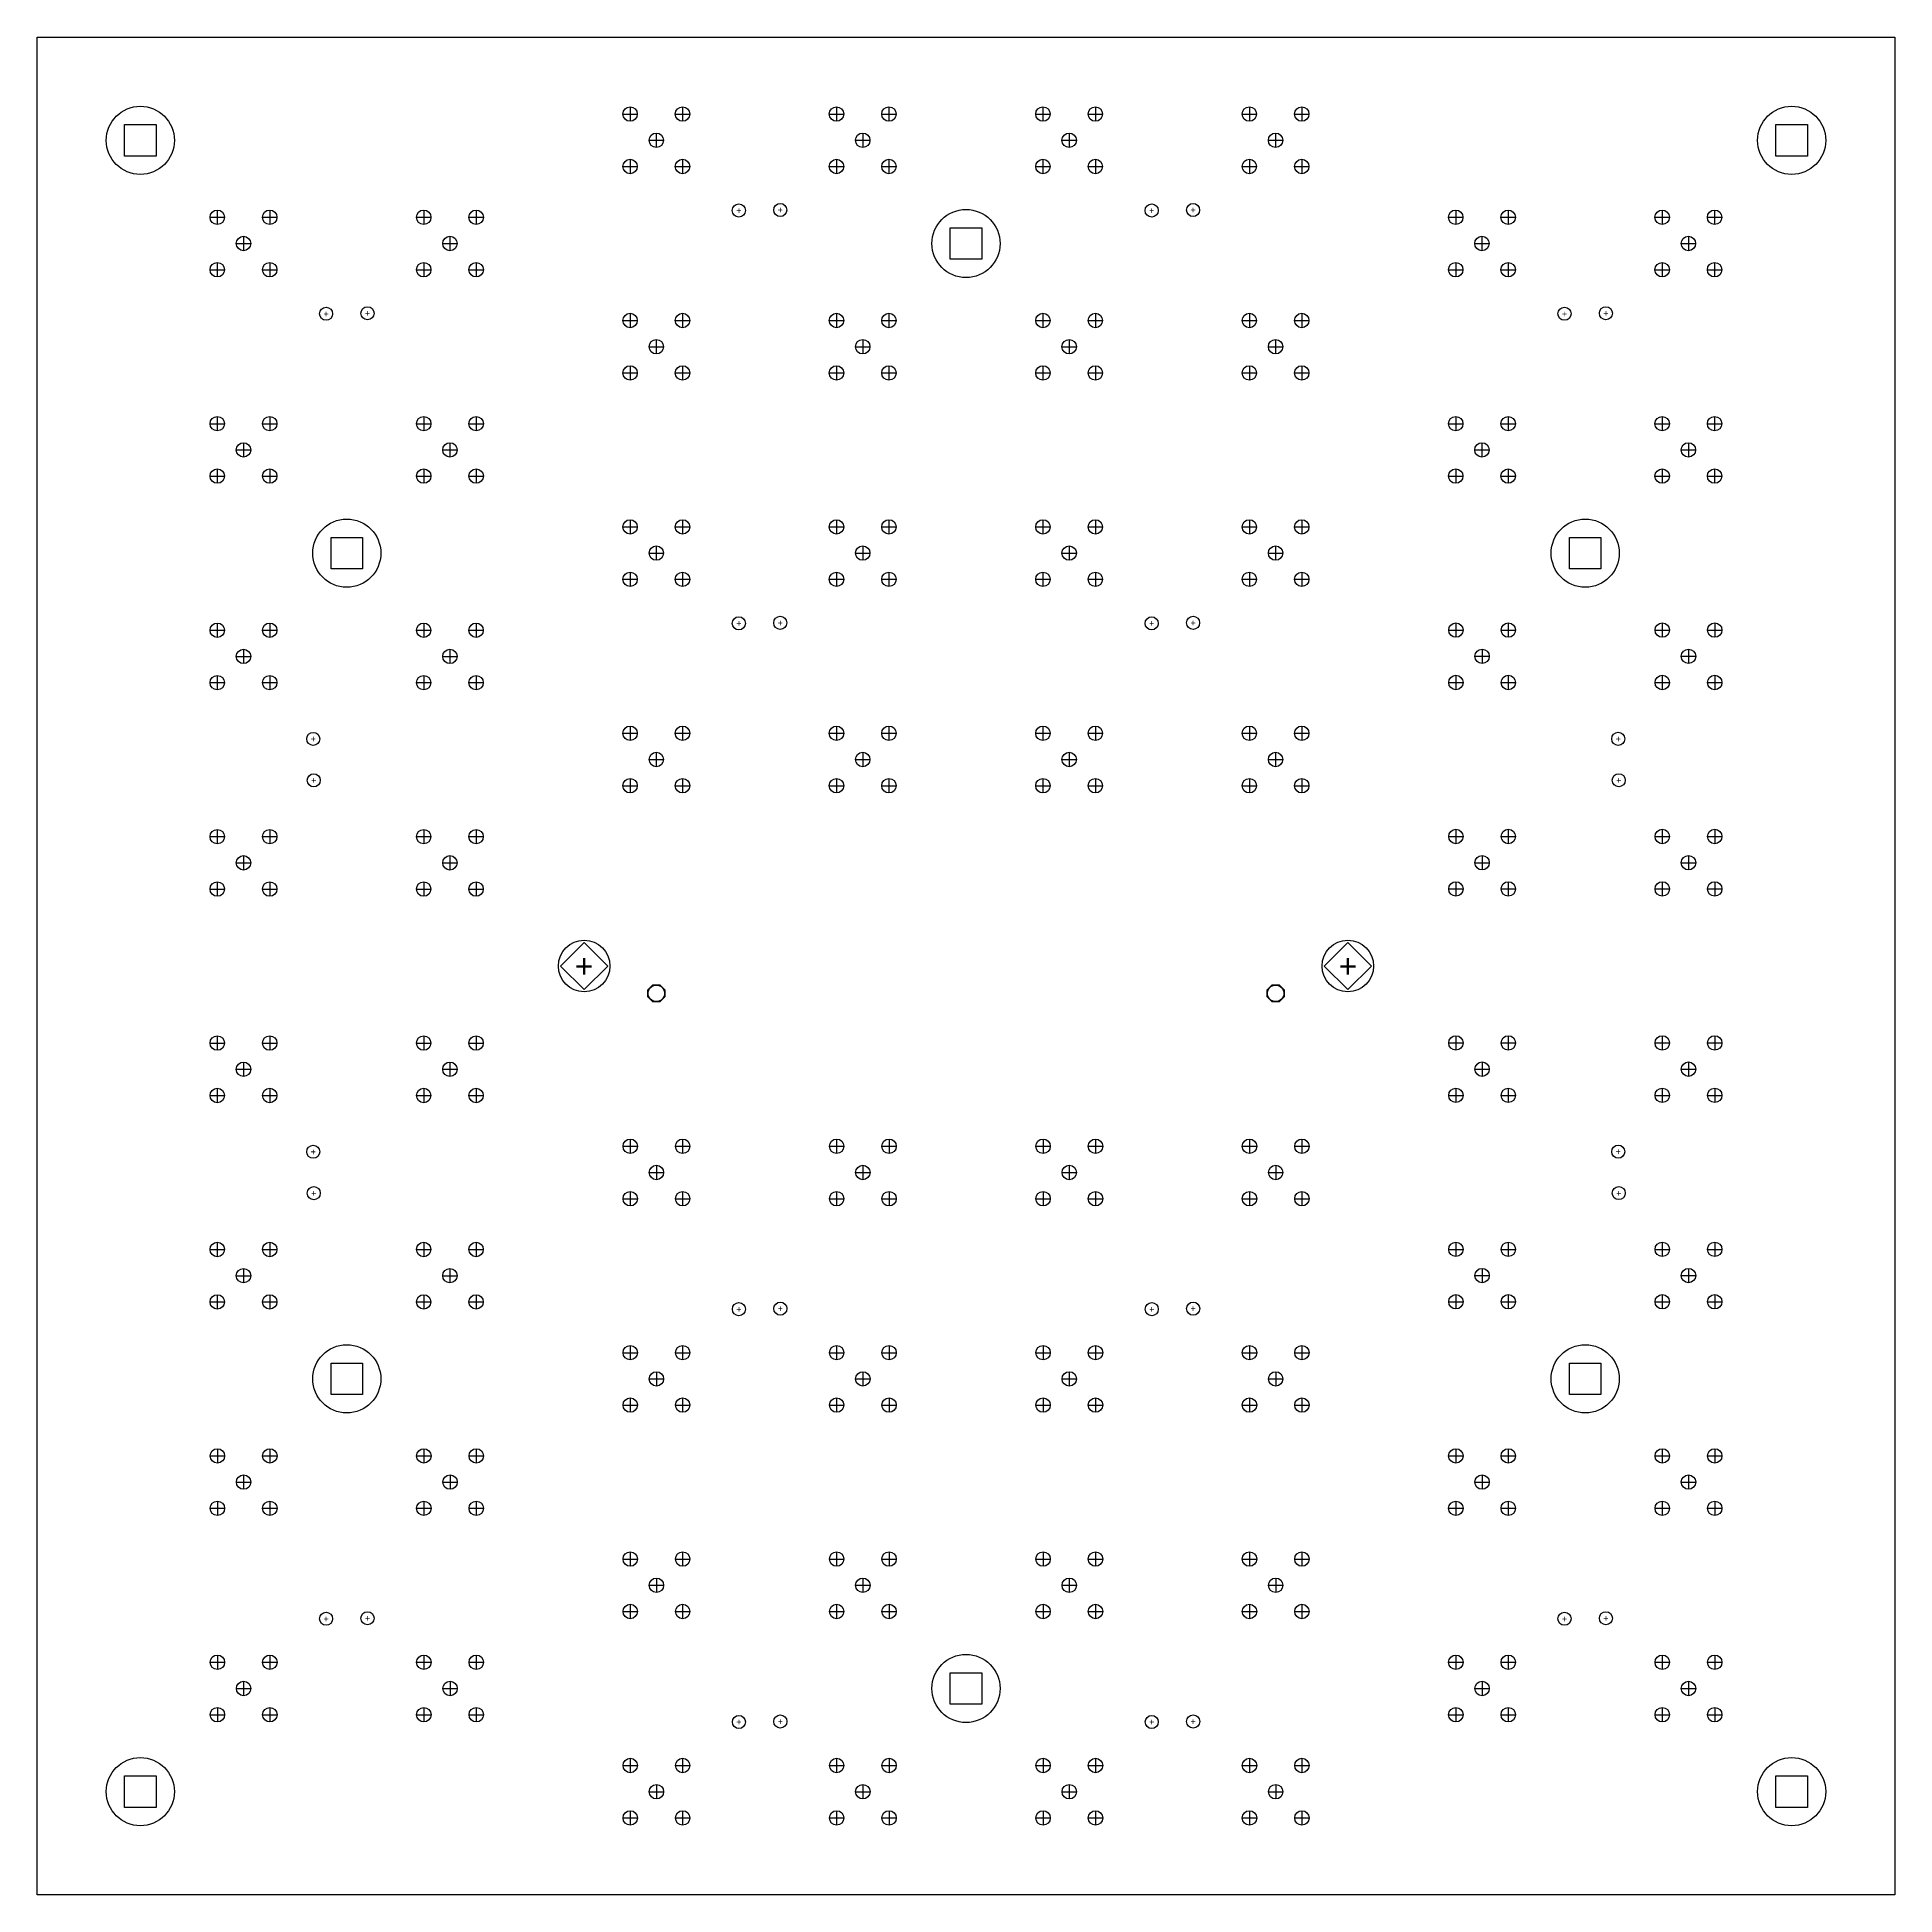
# Model space of a CAD drawing. Extents: x -90 to 90, y -90 to 90.
import ezdxf
from ezdxf.enums import TextEntityAlignment as Align

# ---------------------------------------------------------------- set-up
doc = ezdxf.new("R2010")
doc.units = 0
doc.layers.get('0').update_dxf_attribs({"color": 1, "linetype": 'CONTINUOUS'})
doc.layers.add('BG_OUTLINE', color=2, linetype='CONTINUOUS')
doc.layers.add('PIN_BOTTOM', color=4, linetype='CONTINUOUS')

# ---------------------------------------------------------------- blocks, each defined once
blk = doc.blocks.new('FIGURE_CIRCLE')
blk.add_circle((0, 0), 0.5)
blk = doc.blocks.new('FIGURE_DIAMOND')
blk.add_lwpolyline([(-0.5, 0), (0, 0.5), (0.5, 0), (0, -0.5)], close=True)
blk = doc.blocks.new('FIGURE_SQUARE')
blk.add_lwpolyline([(-0.5, -0.5), (-0.5, 0.5), (0.5, 0.5), (0.5, -0.5)], close=True)
blk = doc.blocks.new('FIGURE_CROSS')
for points in [[(-0.5, 0), (0.5, 0)], [(0, 0.5), (0, -0.5)]]:
    blk.add_lwpolyline(points)
blk = doc.blocks.new('FIGURE_OCT')
blk.add_lwpolyline([(-0.5, -0.2071), (-0.5, 0.2071), (-0.2071, 0.5), (0.2071, 0.5), (0.5, 0.2071), (0.5, -0.2071), (0.2071, -0.5), (-0.2071, -0.5)], close=True)

msp = doc.modelspace()

# ---------------------------------------------------------------- linework, layer by layer
at = {"layer": 'BG_OUTLINE'}
msp.add_lwpolyline([(-90, -90), (-90, 90), (90, 90), (90, -90)], close=True, dxfattribs=at)
at = {"layer": 'PIN_BOTTOM'}
for centre, radius in [((-80, 80), 3.302), ((-32.546, 82.547), 0.6985), ((-27.466, 82.547), 0.6985), ((-12.546, 82.547), 0.6985), ((-7.466, 82.547), 0.6985), ((7.454, 82.547), 0.6985), ((12.534, 82.547), 0.6985), ((27.454, 82.547), 0.6985), ((32.534, 82.547), 0.6985), ((80, 80), 3.302), ((-30.006, 80.007), 0.6985), ((-10.006, 80.007), 0.6985), ((9.994, 80.007), 0.6985), ((29.994, 80.007), 0.6985), ((-32.546, 77.467), 0.6985), ((-27.466, 77.467), 0.6985), ((-12.546, 77.467), 0.6985), ((-7.466, 77.467), 0.6985), ((7.454, 77.467), 0.6985), ((12.534, 77.467), 0.6985), ((27.454, 77.467), 0.6985), ((32.534, 77.467), 0.6985), ((-72.546, 72.547), 0.6985), ((-67.466, 72.547), 0.6985), ((-52.546, 72.547), 0.6985), ((-47.466, 72.547), 0.6985), ((0, 70), 3.302), ((47.454, 72.547), 0.6985), ((52.534, 72.547), 0.6985), ((67.454, 72.547), 0.6985), ((72.534, 72.547), 0.6985), ((-70.006, 70.007), 0.6985), ((-50.006, 70.007), 0.6985), ((49.994, 70.007), 0.6985), ((69.994, 70.007), 0.6985), ((-72.546, 67.467), 0.6985), ((-67.466, 67.467), 0.6985), ((-52.546, 67.467), 0.6985), ((-47.466, 67.467), 0.6985), ((47.454, 67.467), 0.6985), ((52.534, 67.467), 0.6985), ((67.454, 67.467), 0.6985), ((72.534, 67.467), 0.6985), ((-32.546, 62.547), 0.6985), ((-27.466, 62.547), 0.6985), ((-12.546, 62.547), 0.6985), ((-7.466, 62.547), 0.6985), ((7.454, 62.547), 0.6985), ((12.534, 62.547), 0.6985), ((27.454, 62.547), 0.6985), ((32.534, 62.547), 0.6985), ((-30.006, 60.007), 0.6985), ((-10.006, 60.007), 0.6985), ((9.994, 60.007), 0.6985), ((29.994, 60.007), 0.6985), ((-32.546, 57.467), 0.6985), ((-27.466, 57.467), 0.6985), ((-12.546, 57.467), 0.6985), ((-7.466, 57.467), 0.6985), ((7.454, 57.467), 0.6985), ((12.534, 57.467), 0.6985), ((27.454, 57.467), 0.6985), ((32.534, 57.467), 0.6985), ((-72.546, 52.547), 0.6985), ((-67.466, 52.547), 0.6985), ((-52.546, 52.547), 0.6985), ((-47.466, 52.547), 0.6985), ((47.454, 52.547), 0.6985), ((52.534, 52.547), 0.6985), ((67.454, 52.547), 0.6985), ((72.534, 52.547), 0.6985), ((-70.006, 50.007), 0.6985), ((-50.006, 50.007), 0.6985), ((49.994, 50.007), 0.6985), ((69.994, 50.007), 0.6985), ((-72.546, 47.467), 0.6985), ((-67.466, 47.467), 0.6985), ((-52.546, 47.467), 0.6985), ((-47.466, 47.467), 0.6985), ((47.454, 47.467), 0.6985), ((52.534, 47.467), 0.6985), ((67.454, 47.467), 0.6985), ((72.534, 47.467), 0.6985), ((-60, 40), 3.302), ((-32.546, 42.547), 0.6985), ((-27.466, 42.547), 0.6985), ((-12.546, 42.547), 0.6985), ((-7.466, 42.547), 0.6985), ((7.454, 42.547), 0.6985), ((12.534, 42.547), 0.6985), ((27.454, 42.547), 0.6985), ((32.534, 42.547), 0.6985), ((60, 40), 3.302), ((-30.006, 40.007), 0.6985), ((-10.006, 40.007), 0.6985), ((9.994, 40.007), 0.6985), ((29.994, 40.007), 0.6985), ((-32.546, 37.467), 0.6985), ((-27.466, 37.467), 0.6985), ((-12.546, 37.467), 0.6985), ((-7.466, 37.467), 0.6985), ((7.454, 37.467), 0.6985), ((12.534, 37.467), 0.6985), ((27.454, 37.467), 0.6985), ((32.534, 37.467), 0.6985), ((-72.547, 32.534), 0.6985), ((-67.467, 32.534), 0.6985), ((-52.547, 32.534), 0.6985), ((-47.467, 32.534), 0.6985), ((47.467, 32.546), 0.6985), ((52.547, 32.546), 0.6985), ((67.467, 32.546), 0.6985), ((72.547, 32.546), 0.6985), ((-70.007, 29.994), 0.6985), ((-50.007, 29.994), 0.6985), ((50.007, 30.006), 0.6985), ((70.007, 30.006), 0.6985), ((-72.547, 27.454), 0.6985), ((-67.467, 27.454), 0.6985), ((-52.547, 27.454), 0.6985), ((-47.467, 27.454), 0.6985), ((47.467, 27.466), 0.6985), ((52.547, 27.466), 0.6985), ((67.467, 27.466), 0.6985), ((72.547, 27.466), 0.6985), ((-32.546, 22.547), 0.6985), ((-27.466, 22.547), 0.6985), ((-12.546, 22.547), 0.6985), ((-7.466, 22.547), 0.6985), ((7.454, 22.547), 0.6985), ((12.534, 22.547), 0.6985), ((27.454, 22.547), 0.6985), ((32.534, 22.547), 0.6985), ((-30.006, 20.007), 0.6985), ((-10.006, 20.007), 0.6985), ((9.994, 20.007), 0.6985), ((29.994, 20.007), 0.6985), ((-32.546, 17.467), 0.6985), ((-27.466, 17.467), 0.6985), ((-12.546, 17.467), 0.6985), ((-7.466, 17.467), 0.6985), ((7.454, 17.467), 0.6985), ((12.534, 17.467), 0.6985), ((27.454, 17.467), 0.6985), ((32.534, 17.467), 0.6985), ((-72.547, 12.534), 0.6985), ((-67.467, 12.534), 0.6985), ((-52.547, 12.534), 0.6985), ((-47.467, 12.534), 0.6985), ((47.467, 12.546), 0.6985), ((52.547, 12.546), 0.6985), ((67.467, 12.546), 0.6985), ((72.547, 12.546), 0.6985), ((-70.007, 9.994), 0.6985), ((-50.007, 9.994), 0.6985), ((50.007, 10.006), 0.6985), ((70.007, 10.006), 0.6985), ((-72.547, 7.454), 0.6985), ((-67.467, 7.454), 0.6985), ((-52.547, 7.454), 0.6985), ((-47.467, 7.454), 0.6985), ((47.467, 7.466), 0.6985), ((52.547, 7.466), 0.6985), ((67.467, 7.466), 0.6985), ((72.547, 7.466), 0.6985), ((-37, 0), 2.5), ((37, 0), 2.5), ((-30, -2.65), 0.8001), ((30, -2.65), 0.8001), ((-72.547, -7.466), 0.6985), ((-67.467, -7.466), 0.6985), ((-52.547, -7.466), 0.6985), ((-47.467, -7.466), 0.6985), ((47.467, -7.454), 0.6985), ((52.547, -7.454), 0.6985), ((67.467, -7.454), 0.6985), ((72.547, -7.454), 0.6985), ((-70.007, -10.006), 0.6985), ((-50.007, -10.006), 0.6985), ((50.007, -9.994), 0.6985), ((70.007, -9.994), 0.6985), ((-72.547, -12.546), 0.6985), ((-67.467, -12.546), 0.6985), ((-52.547, -12.546), 0.6985), ((-47.467, -12.546), 0.6985), ((47.467, -12.534), 0.6985), ((52.547, -12.534), 0.6985), ((67.467, -12.534), 0.6985), ((72.547, -12.534), 0.6985), ((-32.534, -17.467), 0.6985), ((-27.454, -17.467), 0.6985), ((-12.534, -17.467), 0.6985), ((-7.454, -17.467), 0.6985), ((7.466, -17.467), 0.6985), ((12.546, -17.467), 0.6985), ((27.466, -17.467), 0.6985), ((32.546, -17.467), 0.6985), ((-29.994, -20.007), 0.6985), ((-9.994, -20.007), 0.6985), ((10.006, -20.007), 0.6985), ((30.006, -20.007), 0.6985), ((-32.534, -22.547), 0.6985), ((-27.454, -22.547), 0.6985), ((-12.534, -22.547), 0.6985), ((-7.454, -22.547), 0.6985), ((7.466, -22.547), 0.6985), ((12.546, -22.547), 0.6985), ((27.466, -22.547), 0.6985), ((32.546, -22.547), 0.6985), ((-72.547, -27.466), 0.6985), ((-67.467, -27.466), 0.6985), ((-52.547, -27.466), 0.6985), ((-47.467, -27.466), 0.6985), ((47.467, -27.454), 0.6985), ((52.547, -27.454), 0.6985), ((67.467, -27.454), 0.6985), ((72.547, -27.454), 0.6985), ((-70.007, -30.006), 0.6985), ((-50.007, -30.006), 0.6985), ((50.007, -29.994), 0.6985), ((70.007, -29.994), 0.6985), ((-72.547, -32.546), 0.6985), ((-67.467, -32.546), 0.6985), ((-52.547, -32.546), 0.6985), ((-47.467, -32.546), 0.6985), ((47.467, -32.534), 0.6985), ((52.547, -32.534), 0.6985), ((67.467, -32.534), 0.6985), ((72.547, -32.534), 0.6985), ((-60, -40), 3.302), ((-32.534, -37.467), 0.6985), ((-27.454, -37.467), 0.6985), ((-12.534, -37.467), 0.6985), ((-7.454, -37.467), 0.6985), ((7.466, -37.467), 0.6985), ((12.546, -37.467), 0.6985), ((27.466, -37.467), 0.6985), ((32.546, -37.467), 0.6985), ((60, -40), 3.302), ((-29.994, -40.007), 0.6985), ((-9.994, -40.007), 0.6985), ((10.006, -40.007), 0.6985), ((30.006, -40.007), 0.6985), ((-32.534, -42.547), 0.6985), ((-27.454, -42.547), 0.6985), ((-12.534, -42.547), 0.6985), ((-7.454, -42.547), 0.6985), ((7.466, -42.547), 0.6985), ((12.546, -42.547), 0.6985), ((27.466, -42.547), 0.6985), ((32.546, -42.547), 0.6985), ((-72.534, -47.467), 0.6985), ((-67.454, -47.467), 0.6985), ((-52.534, -47.467), 0.6985), ((-47.454, -47.467), 0.6985), ((47.466, -47.467), 0.6985), ((52.546, -47.467), 0.6985), ((67.466, -47.467), 0.6985), ((72.546, -47.467), 0.6985), ((-69.994, -50.007), 0.6985), ((-49.994, -50.007), 0.6985), ((50.006, -50.007), 0.6985), ((70.006, -50.007), 0.6985), ((-72.534, -52.547), 0.6985), ((-67.454, -52.547), 0.6985), ((-52.534, -52.547), 0.6985), ((-47.454, -52.547), 0.6985), ((47.466, -52.547), 0.6985), ((52.546, -52.547), 0.6985), ((67.466, -52.547), 0.6985), ((72.546, -52.547), 0.6985), ((-32.534, -57.467), 0.6985), ((-27.454, -57.467), 0.6985), ((-12.534, -57.467), 0.6985), ((-7.454, -57.467), 0.6985), ((7.466, -57.467), 0.6985), ((12.546, -57.467), 0.6985), ((27.466, -57.467), 0.6985), ((32.546, -57.467), 0.6985), ((-29.994, -60.007), 0.6985), ((-9.994, -60.007), 0.6985), ((10.006, -60.007), 0.6985), ((30.006, -60.007), 0.6985), ((-32.534, -62.547), 0.6985), ((-27.454, -62.547), 0.6985), ((-12.534, -62.547), 0.6985), ((-7.454, -62.547), 0.6985), ((7.466, -62.547), 0.6985), ((12.546, -62.547), 0.6985), ((27.466, -62.547), 0.6985), ((32.546, -62.547), 0.6985), ((-72.534, -67.467), 0.6985), ((-67.454, -67.467), 0.6985), ((-52.534, -67.467), 0.6985), ((-47.454, -67.467), 0.6985), ((0, -70), 3.302), ((47.466, -67.467), 0.6985), ((52.546, -67.467), 0.6985), ((67.466, -67.467), 0.6985), ((72.546, -67.467), 0.6985), ((-69.994, -70.007), 0.6985), ((-49.994, -70.007), 0.6985), ((50.006, -70.007), 0.6985), ((70.006, -70.007), 0.6985), ((-72.534, -72.547), 0.6985), ((-67.454, -72.547), 0.6985), ((-52.534, -72.547), 0.6985), ((-47.454, -72.547), 0.6985), ((47.466, -72.547), 0.6985), ((52.546, -72.547), 0.6985), ((67.466, -72.547), 0.6985), ((72.546, -72.547), 0.6985), ((-80, -80), 3.302), ((-32.534, -77.467), 0.6985), ((-27.454, -77.467), 0.6985), ((-12.534, -77.467), 0.6985), ((-7.454, -77.467), 0.6985), ((7.466, -77.467), 0.6985), ((12.546, -77.467), 0.6985), ((27.466, -77.467), 0.6985), ((32.546, -77.467), 0.6985), ((80, -80), 3.302), ((-29.994, -80.007), 0.6985), ((-9.994, -80.007), 0.6985), ((10.006, -80.007), 0.6985), ((30.006, -80.007), 0.6985), ((-32.534, -82.547), 0.6985), ((-27.454, -82.547), 0.6985), ((-12.534, -82.547), 0.6985), ((-7.454, -82.547), 0.6985), ((7.466, -82.547), 0.6985), ((12.546, -82.547), 0.6985), ((27.466, -82.547), 0.6985), ((32.546, -82.547), 0.6985)]:
    msp.add_circle(centre, radius, dxfattribs=at)

# ---------------------------------------------------------------- block references
at = {"layer": 'MANUFACTURING_NCDRILL_FIGURE'}
for name, p, xscale, yscale in [('FIGURE_CROSS', (-32.546, 82.547), 1.397, 1.397), ('FIGURE_CROSS', (-27.466, 82.547), 1.397, 1.397), ('FIGURE_CROSS', (-12.546, 82.547), 1.397, 1.397), ('FIGURE_CROSS', (-7.466, 82.547), 1.397, 1.397), ('FIGURE_CROSS', (7.454, 82.547), 1.397, 1.397), ('FIGURE_CROSS', (12.534, 82.547), 1.397, 1.397), ('FIGURE_CROSS', (27.454, 82.547), 1.397, 1.397), ('FIGURE_CROSS', (32.534, 82.547), 1.397, 1.397), ('FIGURE_SQUARE', (-80, 80), 3.048, 3.048), ('FIGURE_SQUARE', (80, 80), 3.048, 3.048), ('FIGURE_CROSS', (-30.006, 80.007), 1.397, 1.397), ('FIGURE_CROSS', (-10.006, 80.007), 1.397, 1.397), ('FIGURE_CROSS', (9.994, 80.007), 1.397, 1.397), ('FIGURE_CROSS', (29.994, 80.007), 1.397, 1.397), ('FIGURE_CROSS', (-32.546, 77.467), 1.397, 1.397), ('FIGURE_CROSS', (-27.466, 77.467), 1.397, 1.397), ('FIGURE_CROSS', (-12.546, 77.467), 1.397, 1.397), ('FIGURE_CROSS', (-7.466, 77.467), 1.397, 1.397), ('FIGURE_CROSS', (7.454, 77.467), 1.397, 1.397), ('FIGURE_CROSS', (12.534, 77.467), 1.397, 1.397), ('FIGURE_CROSS', (27.454, 77.467), 1.397, 1.397), ('FIGURE_CROSS', (32.534, 77.467), 1.397, 1.397), ('FIGURE_CIRCLE', (-22.0068, 73.2), 1.27, 1.27), ('FIGURE_CIRCLE', (-17.9961, 73.25), 1.27, 1.27), ('FIGURE_CIRCLE', (17.9932, 73.2), 1.27, 1.27), ('FIGURE_CIRCLE', (22.0039, 73.25), 1.27, 1.27), ('FIGURE_CROSS', (-72.546, 72.547), 1.397, 1.397), ('FIGURE_CROSS', (-67.466, 72.547), 1.397, 1.397), ('FIGURE_CROSS', (-52.546, 72.547), 1.397, 1.397), ('FIGURE_CROSS', (-47.466, 72.547), 1.397, 1.397), ('FIGURE_CROSS', (47.454, 72.547), 1.397, 1.397), ('FIGURE_CROSS', (52.534, 72.547), 1.397, 1.397), ('FIGURE_CROSS', (67.454, 72.547), 1.397, 1.397), ('FIGURE_CROSS', (72.534, 72.547), 1.397, 1.397), ('FIGURE_CROSS', (-70.006, 70.007), 1.397, 1.397), ('FIGURE_CROSS', (-50.006, 70.007), 1.397, 1.397), ('FIGURE_SQUARE', (0, 70), 3.048, 3.048), ('FIGURE_CROSS', (49.994, 70.007), 1.397, 1.397), ('FIGURE_CROSS', (69.994, 70.007), 1.397, 1.397), ('FIGURE_CROSS', (-72.546, 67.467), 1.397, 1.397), ('FIGURE_CROSS', (-67.466, 67.467), 1.397, 1.397), ('FIGURE_CROSS', (-52.546, 67.467), 1.397, 1.397), ('FIGURE_CROSS', (-47.466, 67.467), 1.397, 1.397), ('FIGURE_CROSS', (47.454, 67.467), 1.397, 1.397), ('FIGURE_CROSS', (52.534, 67.467), 1.397, 1.397), ('FIGURE_CROSS', (67.454, 67.467), 1.397, 1.397), ('FIGURE_CROSS', (72.534, 67.467), 1.397, 1.397), ('FIGURE_CIRCLE', (-62.0068, 63.2), 1.27, 1.27), ('FIGURE_CIRCLE', (-57.9961, 63.25), 1.27, 1.27), ('FIGURE_CROSS', (-32.546, 62.547), 1.397, 1.397), ('FIGURE_CROSS', (-27.466, 62.547), 1.397, 1.397), ('FIGURE_CROSS', (-12.546, 62.547), 1.397, 1.397), ('FIGURE_CROSS', (-7.466, 62.547), 1.397, 1.397), ('FIGURE_CROSS', (7.454, 62.547), 1.397, 1.397), ('FIGURE_CROSS', (12.534, 62.547), 1.397, 1.397), ('FIGURE_CROSS', (27.454, 62.547), 1.397, 1.397), ('FIGURE_CROSS', (32.534, 62.547), 1.397, 1.397), ('FIGURE_CIRCLE', (57.9932, 63.2), 1.27, 1.27), ('FIGURE_CIRCLE', (62.0039, 63.25), 1.27, 1.27), ('FIGURE_CROSS', (-30.006, 60.007), 1.397, 1.397), ('FIGURE_CROSS', (-10.006, 60.007), 1.397, 1.397), ('FIGURE_CROSS', (9.994, 60.007), 1.397, 1.397), ('FIGURE_CROSS', (29.994, 60.007), 1.397, 1.397), ('FIGURE_CROSS', (-32.546, 57.467), 1.397, 1.397), ('FIGURE_CROSS', (-27.466, 57.467), 1.397, 1.397), ('FIGURE_CROSS', (-12.546, 57.467), 1.397, 1.397), ('FIGURE_CROSS', (-7.466, 57.467), 1.397, 1.397), ('FIGURE_CROSS', (7.454, 57.467), 1.397, 1.397), ('FIGURE_CROSS', (12.534, 57.467), 1.397, 1.397), ('FIGURE_CROSS', (27.454, 57.467), 1.397, 1.397), ('FIGURE_CROSS', (32.534, 57.467), 1.397, 1.397), ('FIGURE_CROSS', (-72.546, 52.547), 1.397, 1.397), ('FIGURE_CROSS', (-67.466, 52.547), 1.397, 1.397), ('FIGURE_CROSS', (-52.546, 52.547), 1.397, 1.397), ('FIGURE_CROSS', (-47.466, 52.547), 1.397, 1.397), ('FIGURE_CROSS', (47.454, 52.547), 1.397, 1.397), ('FIGURE_CROSS', (52.534, 52.547), 1.397, 1.397), ('FIGURE_CROSS', (67.454, 52.547), 1.397, 1.397), ('FIGURE_CROSS', (72.534, 52.547), 1.397, 1.397), ('FIGURE_CROSS', (-70.006, 50.007), 1.397, 1.397), ('FIGURE_CROSS', (-50.006, 50.007), 1.397, 1.397), ('FIGURE_CROSS', (49.994, 50.007), 1.397, 1.397), ('FIGURE_CROSS', (69.994, 50.007), 1.397, 1.397), ('FIGURE_CROSS', (-72.546, 47.467), 1.397, 1.397), ('FIGURE_CROSS', (-67.466, 47.467), 1.397, 1.397), ('FIGURE_CROSS', (-52.546, 47.467), 1.397, 1.397), ('FIGURE_CROSS', (-47.466, 47.467), 1.397, 1.397), ('FIGURE_CROSS', (47.454, 47.467), 1.397, 1.397), ('FIGURE_CROSS', (52.534, 47.467), 1.397, 1.397), ('FIGURE_CROSS', (67.454, 47.467), 1.397, 1.397), ('FIGURE_CROSS', (72.534, 47.467), 1.397, 1.397), ('FIGURE_CROSS', (-32.546, 42.547), 1.397, 1.397), ('FIGURE_CROSS', (-27.466, 42.547), 1.397, 1.397), ('FIGURE_CROSS', (-12.546, 42.547), 1.397, 1.397), ('FIGURE_CROSS', (-7.466, 42.547), 1.397, 1.397), ('FIGURE_CROSS', (7.454, 42.547), 1.397, 1.397), ('FIGURE_CROSS', (12.534, 42.547), 1.397, 1.397), ('FIGURE_CROSS', (27.454, 42.547), 1.397, 1.397), ('FIGURE_CROSS', (32.534, 42.547), 1.397, 1.397), ('FIGURE_SQUARE', (-60, 40), 3.048, 3.048), ('FIGURE_SQUARE', (60, 40), 3.048, 3.048), ('FIGURE_CROSS', (-30.006, 40.007), 1.397, 1.397), ('FIGURE_CROSS', (-10.006, 40.007), 1.397, 1.397), ('FIGURE_CROSS', (9.994, 40.007), 1.397, 1.397), ('FIGURE_CROSS', (29.994, 40.007), 1.397, 1.397), ('FIGURE_CROSS', (-32.546, 37.467), 1.397, 1.397), ('FIGURE_CROSS', (-27.466, 37.467), 1.397, 1.397), ('FIGURE_CROSS', (-12.546, 37.467), 1.397, 1.397), ('FIGURE_CROSS', (-7.466, 37.467), 1.397, 1.397), ('FIGURE_CROSS', (7.454, 37.467), 1.397, 1.397), ('FIGURE_CROSS', (12.534, 37.467), 1.397, 1.397), ('FIGURE_CROSS', (27.454, 37.467), 1.397, 1.397), ('FIGURE_CROSS', (32.534, 37.467), 1.397, 1.397), ('FIGURE_CROSS', (-72.547, 32.534), 1.397, 1.397), ('FIGURE_CROSS', (-67.467, 32.534), 1.397, 1.397), ('FIGURE_CROSS', (-52.547, 32.534), 1.397, 1.397), ('FIGURE_CROSS', (-47.467, 32.534), 1.397, 1.397), ('FIGURE_CIRCLE', (-22.0068, 33.2), 1.27, 1.27), ('FIGURE_CIRCLE', (-17.9961, 33.25), 1.27, 1.27), ('FIGURE_CIRCLE', (17.9932, 33.2), 1.27, 1.27), ('FIGURE_CIRCLE', (22.0039, 33.25), 1.27, 1.27), ('FIGURE_CROSS', (47.467, 32.546), 1.397, 1.397), ('FIGURE_CROSS', (52.547, 32.546), 1.397, 1.397), ('FIGURE_CROSS', (67.467, 32.546), 1.397, 1.397), ('FIGURE_CROSS', (72.547, 32.546), 1.397, 1.397), ('FIGURE_CROSS', (-70.007, 29.994), 1.397, 1.397), ('FIGURE_CROSS', (-50.007, 29.994), 1.397, 1.397), ('FIGURE_CROSS', (50.007, 30.006), 1.397, 1.397), ('FIGURE_CROSS', (70.007, 30.006), 1.397, 1.397), ('FIGURE_CROSS', (-72.547, 27.454), 1.397, 1.397), ('FIGURE_CROSS', (-67.467, 27.454), 1.397, 1.397), ('FIGURE_CROSS', (-52.547, 27.454), 1.397, 1.397), ('FIGURE_CROSS', (-47.467, 27.454), 1.397, 1.397), ('FIGURE_CROSS', (47.467, 27.466), 1.397, 1.397), ('FIGURE_CROSS', (52.547, 27.466), 1.397, 1.397), ('FIGURE_CROSS', (67.467, 27.466), 1.397, 1.397), ('FIGURE_CROSS', (72.547, 27.466), 1.397, 1.397), ('FIGURE_CIRCLE', (-63.25, 22.0039), 1.27, 1.27), ('FIGURE_CROSS', (-32.546, 22.547), 1.397, 1.397), ('FIGURE_CROSS', (-27.466, 22.547), 1.397, 1.397), ('FIGURE_CROSS', (-12.546, 22.547), 1.397, 1.397), ('FIGURE_CROSS', (-7.466, 22.547), 1.397, 1.397), ('FIGURE_CROSS', (7.454, 22.547), 1.397, 1.397), ('FIGURE_CROSS', (12.534, 22.547), 1.397, 1.397), ('FIGURE_CROSS', (27.454, 22.547), 1.397, 1.397), ('FIGURE_CROSS', (32.534, 22.547), 1.397, 1.397), ('FIGURE_CIRCLE', (63.2, 22.0068), 1.27, 1.27), ('FIGURE_CROSS', (-30.006, 20.007), 1.397, 1.397), ('FIGURE_CROSS', (-10.006, 20.007), 1.397, 1.397), ('FIGURE_CROSS', (9.994, 20.007), 1.397, 1.397), ('FIGURE_CROSS', (29.994, 20.007), 1.397, 1.397), ('FIGURE_CIRCLE', (-63.2, 17.9932), 1.27, 1.27), ('FIGURE_CROSS', (-32.546, 17.467), 1.397, 1.397), ('FIGURE_CROSS', (-27.466, 17.467), 1.397, 1.397), ('FIGURE_CROSS', (-12.546, 17.467), 1.397, 1.397), ('FIGURE_CROSS', (-7.466, 17.467), 1.397, 1.397), ('FIGURE_CROSS', (7.454, 17.467), 1.397, 1.397), ('FIGURE_CROSS', (12.534, 17.467), 1.397, 1.397), ('FIGURE_CROSS', (27.454, 17.467), 1.397, 1.397), ('FIGURE_CROSS', (32.534, 17.467), 1.397, 1.397), ('FIGURE_CIRCLE', (63.25, 17.9961), 1.27, 1.27), ('FIGURE_CROSS', (-72.547, 12.534), 1.397, 1.397), ('FIGURE_CROSS', (-67.467, 12.534), 1.397, 1.397), ('FIGURE_CROSS', (-52.547, 12.534), 1.397, 1.397), ('FIGURE_CROSS', (-47.467, 12.534), 1.397, 1.397), ('FIGURE_CROSS', (47.467, 12.546), 1.397, 1.397), ('FIGURE_CROSS', (52.547, 12.546), 1.397, 1.397), ('FIGURE_CROSS', (67.467, 12.546), 1.397, 1.397), ('FIGURE_CROSS', (72.547, 12.546), 1.397, 1.397), ('FIGURE_CROSS', (-70.007, 9.994), 1.397, 1.397), ('FIGURE_CROSS', (-50.007, 9.994), 1.397, 1.397), ('FIGURE_CROSS', (50.007, 10.006), 1.397, 1.397), ('FIGURE_CROSS', (70.007, 10.006), 1.397, 1.397), ('FIGURE_CROSS', (-72.547, 7.454), 1.397, 1.397), ('FIGURE_CROSS', (-67.467, 7.454), 1.397, 1.397), ('FIGURE_CROSS', (-52.547, 7.454), 1.397, 1.397), ('FIGURE_CROSS', (-47.467, 7.454), 1.397, 1.397), ('FIGURE_CROSS', (47.467, 7.466), 1.397, 1.397), ('FIGURE_CROSS', (52.547, 7.466), 1.397, 1.397), ('FIGURE_CROSS', (67.467, 7.466), 1.397, 1.397), ('FIGURE_CROSS', (72.547, 7.466), 1.397, 1.397), ('FIGURE_DIAMOND', (-37, 0), 4.572, 4.572), ('FIGURE_DIAMOND', (37, 0), 4.572, 4.572), ('FIGURE_OCT', (-30, -2.65), 1.651, 1.651), ('FIGURE_OCT', (30, -2.65), 1.651, 1.651), ('FIGURE_CROSS', (-72.547, -7.466), 1.397, 1.397), ('FIGURE_CROSS', (-67.467, -7.466), 1.397, 1.397), ('FIGURE_CROSS', (-52.547, -7.466), 1.397, 1.397), ('FIGURE_CROSS', (-47.467, -7.466), 1.397, 1.397), ('FIGURE_CROSS', (47.467, -7.454), 1.397, 1.397), ('FIGURE_CROSS', (52.547, -7.454), 1.397, 1.397), ('FIGURE_CROSS', (67.467, -7.454), 1.397, 1.397), ('FIGURE_CROSS', (72.547, -7.454), 1.397, 1.397), ('FIGURE_CROSS', (-70.007, -10.006), 1.397, 1.397), ('FIGURE_CROSS', (-50.007, -10.006), 1.397, 1.397), ('FIGURE_CROSS', (50.007, -9.994), 1.397, 1.397), ('FIGURE_CROSS', (70.007, -9.994), 1.397, 1.397), ('FIGURE_CROSS', (-72.547, -12.546), 1.397, 1.397), ('FIGURE_CROSS', (-67.467, -12.546), 1.397, 1.397), ('FIGURE_CROSS', (-52.547, -12.546), 1.397, 1.397), ('FIGURE_CROSS', (-47.467, -12.546), 1.397, 1.397), ('FIGURE_CROSS', (47.467, -12.534), 1.397, 1.397), ('FIGURE_CROSS', (52.547, -12.534), 1.397, 1.397), ('FIGURE_CROSS', (67.467, -12.534), 1.397, 1.397), ('FIGURE_CROSS', (72.547, -12.534), 1.397, 1.397), ('FIGURE_CIRCLE', (-63.25, -17.9961), 1.27, 1.27), ('FIGURE_CROSS', (-32.534, -17.467), 1.397, 1.397), ('FIGURE_CROSS', (-27.454, -17.467), 1.397, 1.397), ('FIGURE_CROSS', (-12.534, -17.467), 1.397, 1.397), ('FIGURE_CROSS', (-7.454, -17.467), 1.397, 1.397), ('FIGURE_CROSS', (7.466, -17.467), 1.397, 1.397), ('FIGURE_CROSS', (12.546, -17.467), 1.397, 1.397), ('FIGURE_CROSS', (27.466, -17.467), 1.397, 1.397), ('FIGURE_CROSS', (32.546, -17.467), 1.397, 1.397), ('FIGURE_CIRCLE', (63.2, -17.9932), 1.27, 1.27), ('FIGURE_CROSS', (-29.994, -20.007), 1.397, 1.397), ('FIGURE_CROSS', (-9.994, -20.007), 1.397, 1.397), ('FIGURE_CROSS', (10.006, -20.007), 1.397, 1.397), ('FIGURE_CROSS', (30.006, -20.007), 1.397, 1.397), ('FIGURE_CIRCLE', (-63.2, -22.0068), 1.27, 1.27), ('FIGURE_CIRCLE', (63.25, -22.0039), 1.27, 1.27), ('FIGURE_CROSS', (-32.534, -22.547), 1.397, 1.397), ('FIGURE_CROSS', (-27.454, -22.547), 1.397, 1.397), ('FIGURE_CROSS', (-12.534, -22.547), 1.397, 1.397), ('FIGURE_CROSS', (-7.454, -22.547), 1.397, 1.397), ('FIGURE_CROSS', (7.466, -22.547), 1.397, 1.397), ('FIGURE_CROSS', (12.546, -22.547), 1.397, 1.397), ('FIGURE_CROSS', (27.466, -22.547), 1.397, 1.397), ('FIGURE_CROSS', (32.546, -22.547), 1.397, 1.397), ('FIGURE_CROSS', (-72.547, -27.466), 1.397, 1.397), ('FIGURE_CROSS', (-67.467, -27.466), 1.397, 1.397), ('FIGURE_CROSS', (-52.547, -27.466), 1.397, 1.397), ('FIGURE_CROSS', (-47.467, -27.466), 1.397, 1.397), ('FIGURE_CROSS', (47.467, -27.454), 1.397, 1.397), ('FIGURE_CROSS', (52.547, -27.454), 1.397, 1.397), ('FIGURE_CROSS', (67.467, -27.454), 1.397, 1.397), ('FIGURE_CROSS', (72.547, -27.454), 1.397, 1.397), ('FIGURE_CROSS', (-70.007, -30.006), 1.397, 1.397), ('FIGURE_CROSS', (-50.007, -30.006), 1.397, 1.397), ('FIGURE_CROSS', (50.007, -29.994), 1.397, 1.397), ('FIGURE_CROSS', (70.007, -29.994), 1.397, 1.397), ('FIGURE_CROSS', (-72.547, -32.546), 1.397, 1.397), ('FIGURE_CROSS', (-67.467, -32.546), 1.397, 1.397), ('FIGURE_CROSS', (-52.547, -32.546), 1.397, 1.397), ('FIGURE_CROSS', (-47.467, -32.546), 1.397, 1.397), ('FIGURE_CROSS', (47.467, -32.534), 1.397, 1.397), ('FIGURE_CROSS', (52.547, -32.534), 1.397, 1.397), ('FIGURE_CROSS', (67.467, -32.534), 1.397, 1.397), ('FIGURE_CROSS', (72.547, -32.534), 1.397, 1.397), ('FIGURE_CIRCLE', (-22.0039, -33.25), 1.27, 1.27), ('FIGURE_CIRCLE', (-17.9932, -33.2), 1.27, 1.27), ('FIGURE_CIRCLE', (17.9961, -33.25), 1.27, 1.27), ('FIGURE_CIRCLE', (22.0068, -33.2), 1.27, 1.27), ('FIGURE_CROSS', (-32.534, -37.467), 1.397, 1.397), ('FIGURE_CROSS', (-27.454, -37.467), 1.397, 1.397), ('FIGURE_CROSS', (-12.534, -37.467), 1.397, 1.397), ('FIGURE_CROSS', (-7.454, -37.467), 1.397, 1.397), ('FIGURE_CROSS', (7.466, -37.467), 1.397, 1.397), ('FIGURE_CROSS', (12.546, -37.467), 1.397, 1.397), ('FIGURE_CROSS', (27.466, -37.467), 1.397, 1.397), ('FIGURE_CROSS', (32.546, -37.467), 1.397, 1.397), ('FIGURE_SQUARE', (-60, -40), 3.048, 3.048), ('FIGURE_CROSS', (-29.994, -40.007), 1.397, 1.397), ('FIGURE_CROSS', (-9.994, -40.007), 1.397, 1.397), ('FIGURE_CROSS', (10.006, -40.007), 1.397, 1.397), ('FIGURE_CROSS', (30.006, -40.007), 1.397, 1.397), ('FIGURE_SQUARE', (60, -40), 3.048, 3.048), ('FIGURE_CROSS', (-32.534, -42.547), 1.397, 1.397), ('FIGURE_CROSS', (-27.454, -42.547), 1.397, 1.397), ('FIGURE_CROSS', (-12.534, -42.547), 1.397, 1.397), ('FIGURE_CROSS', (-7.454, -42.547), 1.397, 1.397), ('FIGURE_CROSS', (7.466, -42.547), 1.397, 1.397), ('FIGURE_CROSS', (12.546, -42.547), 1.397, 1.397), ('FIGURE_CROSS', (27.466, -42.547), 1.397, 1.397), ('FIGURE_CROSS', (32.546, -42.547), 1.397, 1.397), ('FIGURE_CROSS', (-72.534, -47.467), 1.397, 1.397), ('FIGURE_CROSS', (-67.454, -47.467), 1.397, 1.397), ('FIGURE_CROSS', (-52.534, -47.467), 1.397, 1.397), ('FIGURE_CROSS', (-47.454, -47.467), 1.397, 1.397), ('FIGURE_CROSS', (47.466, -47.467), 1.397, 1.397), ('FIGURE_CROSS', (52.546, -47.467), 1.397, 1.397), ('FIGURE_CROSS', (67.466, -47.467), 1.397, 1.397), ('FIGURE_CROSS', (72.546, -47.467), 1.397, 1.397), ('FIGURE_CROSS', (-69.994, -50.007), 1.397, 1.397), ('FIGURE_CROSS', (-49.994, -50.007), 1.397, 1.397), ('FIGURE_CROSS', (50.006, -50.007), 1.397, 1.397), ('FIGURE_CROSS', (70.006, -50.007), 1.397, 1.397), ('FIGURE_CROSS', (-72.534, -52.547), 1.397, 1.397), ('FIGURE_CROSS', (-67.454, -52.547), 1.397, 1.397), ('FIGURE_CROSS', (-52.534, -52.547), 1.397, 1.397), ('FIGURE_CROSS', (-47.454, -52.547), 1.397, 1.397), ('FIGURE_CROSS', (47.466, -52.547), 1.397, 1.397), ('FIGURE_CROSS', (52.546, -52.547), 1.397, 1.397), ('FIGURE_CROSS', (67.466, -52.547), 1.397, 1.397), ('FIGURE_CROSS', (72.546, -52.547), 1.397, 1.397), ('FIGURE_CROSS', (-32.534, -57.467), 1.397, 1.397), ('FIGURE_CROSS', (-27.454, -57.467), 1.397, 1.397), ('FIGURE_CROSS', (-12.534, -57.467), 1.397, 1.397), ('FIGURE_CROSS', (-7.454, -57.467), 1.397, 1.397), ('FIGURE_CROSS', (7.466, -57.467), 1.397, 1.397), ('FIGURE_CROSS', (12.546, -57.467), 1.397, 1.397), ('FIGURE_CROSS', (27.466, -57.467), 1.397, 1.397), ('FIGURE_CROSS', (32.546, -57.467), 1.397, 1.397), ('FIGURE_CROSS', (-29.994, -60.007), 1.397, 1.397), ('FIGURE_CROSS', (-9.994, -60.007), 1.397, 1.397), ('FIGURE_CROSS', (10.006, -60.007), 1.397, 1.397), ('FIGURE_CROSS', (30.006, -60.007), 1.397, 1.397), ('FIGURE_CIRCLE', (-62.0039, -63.25), 1.27, 1.27), ('FIGURE_CIRCLE', (-57.9932, -63.2), 1.27, 1.27), ('FIGURE_CROSS', (-32.534, -62.547), 1.397, 1.397), ('FIGURE_CROSS', (-27.454, -62.547), 1.397, 1.397), ('FIGURE_CROSS', (-12.534, -62.547), 1.397, 1.397), ('FIGURE_CROSS', (-7.454, -62.547), 1.397, 1.397), ('FIGURE_CROSS', (7.466, -62.547), 1.397, 1.397), ('FIGURE_CROSS', (12.546, -62.547), 1.397, 1.397), ('FIGURE_CROSS', (27.466, -62.547), 1.397, 1.397), ('FIGURE_CROSS', (32.546, -62.547), 1.397, 1.397), ('FIGURE_CIRCLE', (57.9961, -63.25), 1.27, 1.27), ('FIGURE_CIRCLE', (62.0068, -63.2), 1.27, 1.27), ('FIGURE_CROSS', (-72.534, -67.467), 1.397, 1.397), ('FIGURE_CROSS', (-67.454, -67.467), 1.397, 1.397), ('FIGURE_CROSS', (-52.534, -67.467), 1.397, 1.397), ('FIGURE_CROSS', (-47.454, -67.467), 1.397, 1.397), ('FIGURE_CROSS', (47.466, -67.467), 1.397, 1.397), ('FIGURE_CROSS', (52.546, -67.467), 1.397, 1.397), ('FIGURE_CROSS', (67.466, -67.467), 1.397, 1.397), ('FIGURE_CROSS', (72.546, -67.467), 1.397, 1.397), ('FIGURE_CROSS', (-69.994, -70.007), 1.397, 1.397), ('FIGURE_CROSS', (-49.994, -70.007), 1.397, 1.397), ('FIGURE_SQUARE', (0, -70), 3.048, 3.048), ('FIGURE_CROSS', (50.006, -70.007), 1.397, 1.397), ('FIGURE_CROSS', (70.006, -70.007), 1.397, 1.397), ('FIGURE_CROSS', (-72.534, -72.547), 1.397, 1.397), ('FIGURE_CROSS', (-67.454, -72.547), 1.397, 1.397), ('FIGURE_CROSS', (-52.534, -72.547), 1.397, 1.397), ('FIGURE_CROSS', (-47.454, -72.547), 1.397, 1.397), ('FIGURE_CROSS', (47.466, -72.547), 1.397, 1.397), ('FIGURE_CROSS', (52.546, -72.547), 1.397, 1.397), ('FIGURE_CROSS', (67.466, -72.547), 1.397, 1.397), ('FIGURE_CROSS', (72.546, -72.547), 1.397, 1.397), ('FIGURE_CIRCLE', (-22.0039, -73.25), 1.27, 1.27), ('FIGURE_CIRCLE', (-17.9932, -73.2), 1.27, 1.27), ('FIGURE_CIRCLE', (17.9961, -73.25), 1.27, 1.27), ('FIGURE_CIRCLE', (22.0068, -73.2), 1.27, 1.27), ('FIGURE_CROSS', (-32.534, -77.467), 1.397, 1.397), ('FIGURE_CROSS', (-27.454, -77.467), 1.397, 1.397), ('FIGURE_CROSS', (-12.534, -77.467), 1.397, 1.397), ('FIGURE_CROSS', (-7.454, -77.467), 1.397, 1.397), ('FIGURE_CROSS', (7.466, -77.467), 1.397, 1.397), ('FIGURE_CROSS', (12.546, -77.467), 1.397, 1.397), ('FIGURE_CROSS', (27.466, -77.467), 1.397, 1.397), ('FIGURE_CROSS', (32.546, -77.467), 1.397, 1.397), ('FIGURE_SQUARE', (-80, -80), 3.048, 3.048), ('FIGURE_SQUARE', (80, -80), 3.048, 3.048), ('FIGURE_CROSS', (-29.994, -80.007), 1.397, 1.397), ('FIGURE_CROSS', (-9.994, -80.007), 1.397, 1.397), ('FIGURE_CROSS', (10.006, -80.007), 1.397, 1.397), ('FIGURE_CROSS', (30.006, -80.007), 1.397, 1.397), ('FIGURE_CROSS', (-32.534, -82.547), 1.397, 1.397), ('FIGURE_CROSS', (-27.454, -82.547), 1.397, 1.397), ('FIGURE_CROSS', (-12.534, -82.547), 1.397, 1.397), ('FIGURE_CROSS', (-7.454, -82.547), 1.397, 1.397), ('FIGURE_CROSS', (7.466, -82.547), 1.397, 1.397), ('FIGURE_CROSS', (12.546, -82.547), 1.397, 1.397), ('FIGURE_CROSS', (27.466, -82.547), 1.397, 1.397), ('FIGURE_CROSS', (32.546, -82.547), 1.397, 1.397)]:
    msp.add_blockref(name, p, dxfattribs=dict(at, xscale=xscale, yscale=yscale))

# ---------------------------------------------------------------- texts
for height, p in [(0.635, (-22.0068, 73.2)), (0.635, (-17.9961, 73.25)), (0.635, (17.9932, 73.2)), (0.635, (22.0039, 73.25)), (0.635, (-62.0068, 63.2)), (0.635, (-57.9961, 63.25)), (0.635, (57.9932, 63.2)), (0.635, (62.0039, 63.25)), (0.635, (-22.0068, 33.2)), (0.635, (-17.9961, 33.25)), (0.635, (17.9932, 33.2)), (0.635, (22.0039, 33.25)), (0.635, (-63.25, 22.0039)), (0.635, (63.2, 22.0068)), (0.635, (-63.2, 17.9932)), (0.635, (63.25, 17.9961)), (2.286, (-37, 0)), (2.286, (37, 0)), (0.635, (-63.25, -17.9961)), (0.635, (63.2, -17.9932)), (0.635, (-63.2, -22.0068)), (0.635, (63.25, -22.0039)), (0.635, (-22.0039, -33.25)), (0.635, (-17.9932, -33.2)), (0.635, (17.9961, -33.25)), (0.635, (22.0068, -33.2)), (0.635, (-57.9932, -63.2)), (0.635, (62.0068, -63.2)), (0.635, (-62.0039, -63.25)), (0.635, (57.9961, -63.25)), (0.635, (-22.0039, -73.25)), (0.635, (-17.9932, -73.2)), (0.635, (17.9961, -73.25)), (0.635, (22.0068, -73.2))]:
    msp.add_text('+', height=height, dxfattribs=at).set_placement(p, align=Align.MIDDLE_CENTER)

doc.saveas('drawing.dxf')
